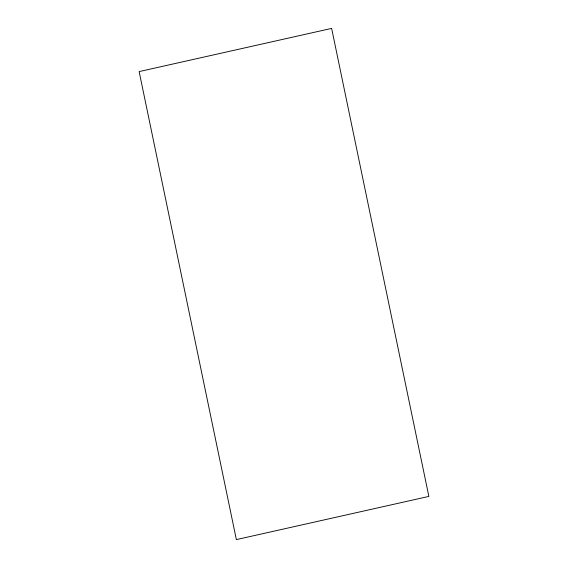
<?xml version="1.0" encoding="UTF-8"?>
<svg xmlns="http://www.w3.org/2000/svg" width="568" height="568" viewBox="0 0 568 568"><rect width="100%" height="100%" fill="white"/><g stroke="black" fill="none" stroke-linecap="round" stroke-linejoin="round"><path stroke-width="0.85" d="M331.634 28.4L139.139 71.589L236.366 539.6L428.861 496.411L331.634 28.4"/></g></svg>
